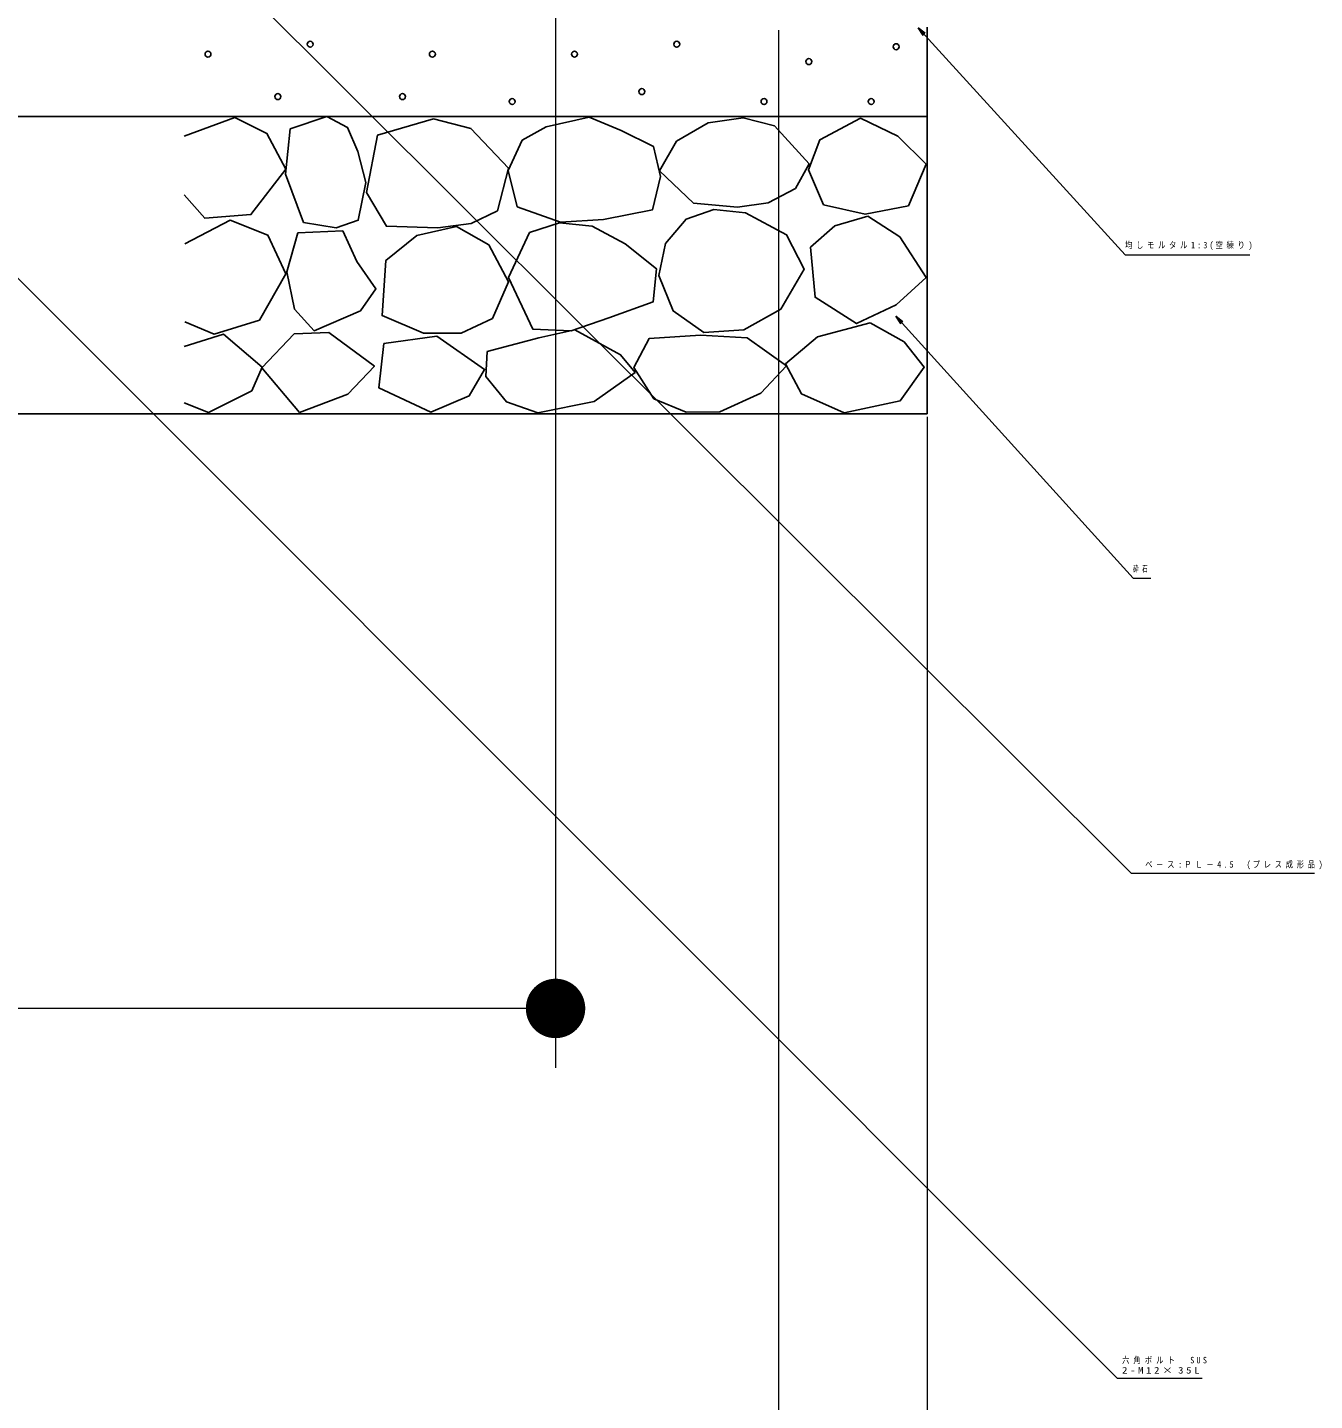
# Model space of a CAD drawing. Units: millimetres on the paper, scale 1:20. Extents: x -385 to 0, y 0 to 267.
# Drawn here: x -107.64 to -85.98, y 83.35 to 106.44 of the extents above; entities that cross this region are included whole.
import ezdxf

# ---------------------------------------------------------------- set-up
doc = ezdxf.new("R2010")
doc.units = ezdxf.units.MM
doc.layers.add('1_20', color=7, linetype='Continuous', lineweight=25)
doc.styles.add('ＭＳ ゴシック', font='')
doc.styles.get('ＭＳ ゴシック').set_extended_font_data('MS Gothic')

# ---------------------------------------------------------------- blocks, each defined once
blk = doc.blocks.new('filled_dot')
at = {"color": 0, "linetype": 'Continuous', "lineweight": -2, "const_width": 1.25}
blk.add_lwpolyline([(-0.625, 0, 1), (0.625, 0, 1)], format="xyb", close=True, dxfattribs=at)

msp = doc.modelspace()

# ---------------------------------------------------------------- linework, layer by layer
at = {"layer": '1_20', "lineweight": 13}
for p, q in [((-98.754, 113.39), (-98.754, 89.89)), ((-98.754, 112.44), (-98.754, 88.94)), ((-95.004, 106.39), (-95.004, 79.89)), ((-95.004, 105.44), (-95.004, 78.94)), ((-92.504, 99.89), (-92.504, 69.89)), ((-92.504, 98.94), (-92.504, 68.94)), ((-98.754, 89.94), (-123.004, 89.94)), ((-98.754, 89.94), (-123.004, 89.94))]:
    msp.add_line(p, q, dxfattribs=at)
at = {"layer": '1_20'}
for p, q in [((-92.504, 106.44), (-92.504, 99.94)), ((-92.572, 106.303), (-92.655, 106.431)), ((-92.655, 106.431), (-92.535, 106.337)), ((-92.655, 106.431), (-92.554, 106.32)), ((-129.254, 104.94), (-92.504, 104.94)), ((-92.946, 101.452), (-93.028, 101.58)), ((-93.028, 101.58), (-92.909, 101.486)), ((-93.028, 101.58), (-92.927, 101.469)), ((-129.254, 99.94), (-92.504, 99.94))]:
    msp.add_line(p, q, dxfattribs=at)
at = {"layer": '1_20', "lineweight": 13}
for points in [[(-115.245, 118.302), (-89.071, 92.216), (-85.985, 92.216)], [(-123.106, 117.525), (-89.303, 83.722), (-87.873, 83.722)], [(-92.655, 106.431), (-89.172, 102.612), (-87.072, 102.612)], [(-93.028, 101.58), (-89.037, 97.177), (-88.737, 97.177)]]:
    msp.add_lwpolyline(points, dxfattribs=at)
at = {"layer": '1_20'}
for points in [[(-105.004, 104.605), (-104.148, 104.922), (-103.61, 104.653), (-103.293, 104.051), (-103.879, 103.29), (-104.655, 103.227), (-105.004, 103.623)], [(-104.988, 102.799), (-104.228, 103.195), (-103.594, 102.942), (-103.293, 102.292), (-103.737, 101.516), (-104.497, 101.278), (-104.988, 101.484)], [(-105.004, 101.072), (-104.339, 101.278), (-103.689, 100.724), (-103.863, 100.328), (-104.592, 99.963), (-105.004, 100.122)]]:
    msp.add_lwpolyline(points, dxfattribs=at)
for points in [[(-102.081, 104.349), (-101.945, 103.826), (-102.072, 103.194), (-102.442, 103.068), (-102.992, 103.158), (-103.299, 103.97), (-103.218, 104.729), (-102.604, 104.936), (-102.252, 104.756)], [(-100.808, 104.899), (-100.178, 104.738), (-99.547, 104.07), (-99.733, 103.353), (-100.173, 103.137), (-100.734, 103.069), (-101.6, 103.094), (-101.933, 103.662), (-101.748, 104.627)], [(-98.189, 104.925), (-97.652, 104.701), (-97.106, 104.433), (-96.989, 103.932), (-97.123, 103.368), (-97.947, 103.207), (-98.672, 103.162), (-99.397, 103.421), (-99.549, 104.03), (-99.316, 104.54), (-98.913, 104.764)], [(-95.598, 104.915), (-95.07, 104.78), (-94.489, 104.144), (-94.719, 103.725), (-95.176, 103.488), (-95.692, 103.415), (-96.435, 103.482), (-97.003, 104.023), (-96.719, 104.523), (-96.186, 104.833)], [(-93.626, 104.91), (-92.993, 104.609), (-92.517, 104.134), (-92.818, 103.437), (-93.547, 103.294), (-94.244, 103.453), (-94.498, 104.039), (-94.308, 104.546)], [(-94.962, 101.698), (-95.584, 101.353), (-96.26, 101.306), (-96.773, 101.668), (-97.017, 102.266), (-96.905, 102.803), (-96.557, 103.212), (-96.091, 103.377), (-95.557, 103.32), (-94.867, 102.951), (-94.57, 102.374)], [(-93.5, 103.263), (-92.961, 102.914), (-92.517, 102.233), (-93.024, 101.773), (-93.69, 101.457), (-94.387, 101.9), (-94.466, 102.74), (-94.058, 103.102)], [(-102.334, 103.017), (-102.099, 102.498), (-101.777, 102.041), (-102.037, 101.67), (-102.816, 101.336), (-103.143, 101.697), (-103.273, 102.325), (-103.088, 102.98)], [(-100.422, 103.087), (-99.878, 102.778), (-99.545, 102.16), (-99.816, 101.541), (-100.341, 101.293), (-100.978, 101.294), (-101.671, 101.591), (-101.609, 102.518), (-101.086, 102.94)], [(-98.138, 103.094), (-97.584, 102.797), (-97.057, 102.378), (-97.111, 101.824), (-97.855, 101.554), (-98.49, 101.337), (-99.138, 101.364), (-99.544, 102.229), (-99.192, 102.986), (-98.689, 103.151)], [(-93.459, 101.466), (-92.89, 101.147), (-92.552, 100.724), (-92.955, 100.158), (-93.898, 99.955), (-94.614, 100.274), (-94.887, 100.779), (-94.348, 101.235)], [(-102.568, 101.307), (-101.802, 100.738), (-102.247, 100.268), (-103.063, 99.959), (-103.693, 100.713), (-103.149, 101.282)], [(-100.751, 101.242), (-99.948, 100.686), (-100.206, 100.242), (-100.85, 99.969), (-101.728, 100.377), (-101.641, 101.119)], [(-98.429, 101.35), (-97.659, 100.931), (-97.416, 100.634), (-98.105, 100.148), (-99.051, 99.958), (-99.581, 100.142), (-99.929, 100.567), (-99.902, 100.986), (-99.037, 101.215)], [(-96.314, 101.259), (-95.53, 101.218), (-94.868, 100.745), (-95.3, 100.286), (-95.989, 99.975), (-96.555, 99.967), (-97.098, 100.191), (-97.436, 100.718), (-97.179, 101.205)]]:
    msp.add_lwpolyline(points, close=True, dxfattribs=at)
for centre in [(-104.601, 105.987), (-102.881, 106.154), (-100.826, 105.987), (-98.435, 105.987), (-96.715, 106.154), (-93.024, 106.112), (-94.492, 105.861), (-103.426, 105.273), (-101.329, 105.273), (-97.302, 105.357), (-99.483, 105.19), (-95.247, 105.19), (-93.444, 105.19)]:
    msp.add_circle(centre, 0.05, dxfattribs=at)

# ---------------------------------------------------------------- block references
at = {"layer": '1_20', "lineweight": 13, "rotation": 180}
for xscale, yscale in [(0.4, 0.4), (0.02, 0.02)]:
    msp.add_blockref('filled_dot', (-98.754, 89.94), dxfattribs=dict(at, xscale=xscale, yscale=yscale))

# ---------------------------------------------------------------- texts
at = {"layer": '1_20', "char_height": 0.11, "attachment_point": 4, "style": 'ＭＳ ゴシック'}
for s, insert in [('\\T1.5;\\W0.8;均しモルタル1:3(空練り)', (-89.172, 102.762)), ('\\T1.64;\\W0.6;砕石', (-89.037, 97.327)), ('\\T1.5;\\W0.8;ベ－ス:ＰＬ－4.5\u3000(プレス成形品)', (-88.835, 92.348)), ('\\T1.55;\\W0.8;六角ボルト\u3000SUS', (-89.223, 84.02)), ('\\T1.5;\\W1.2;2-M12×35L', (-89.223, 83.855))]:
    msp.add_mtext(s, dxfattribs=dict(at, insert=insert))

doc.saveas('drawing.dxf')
